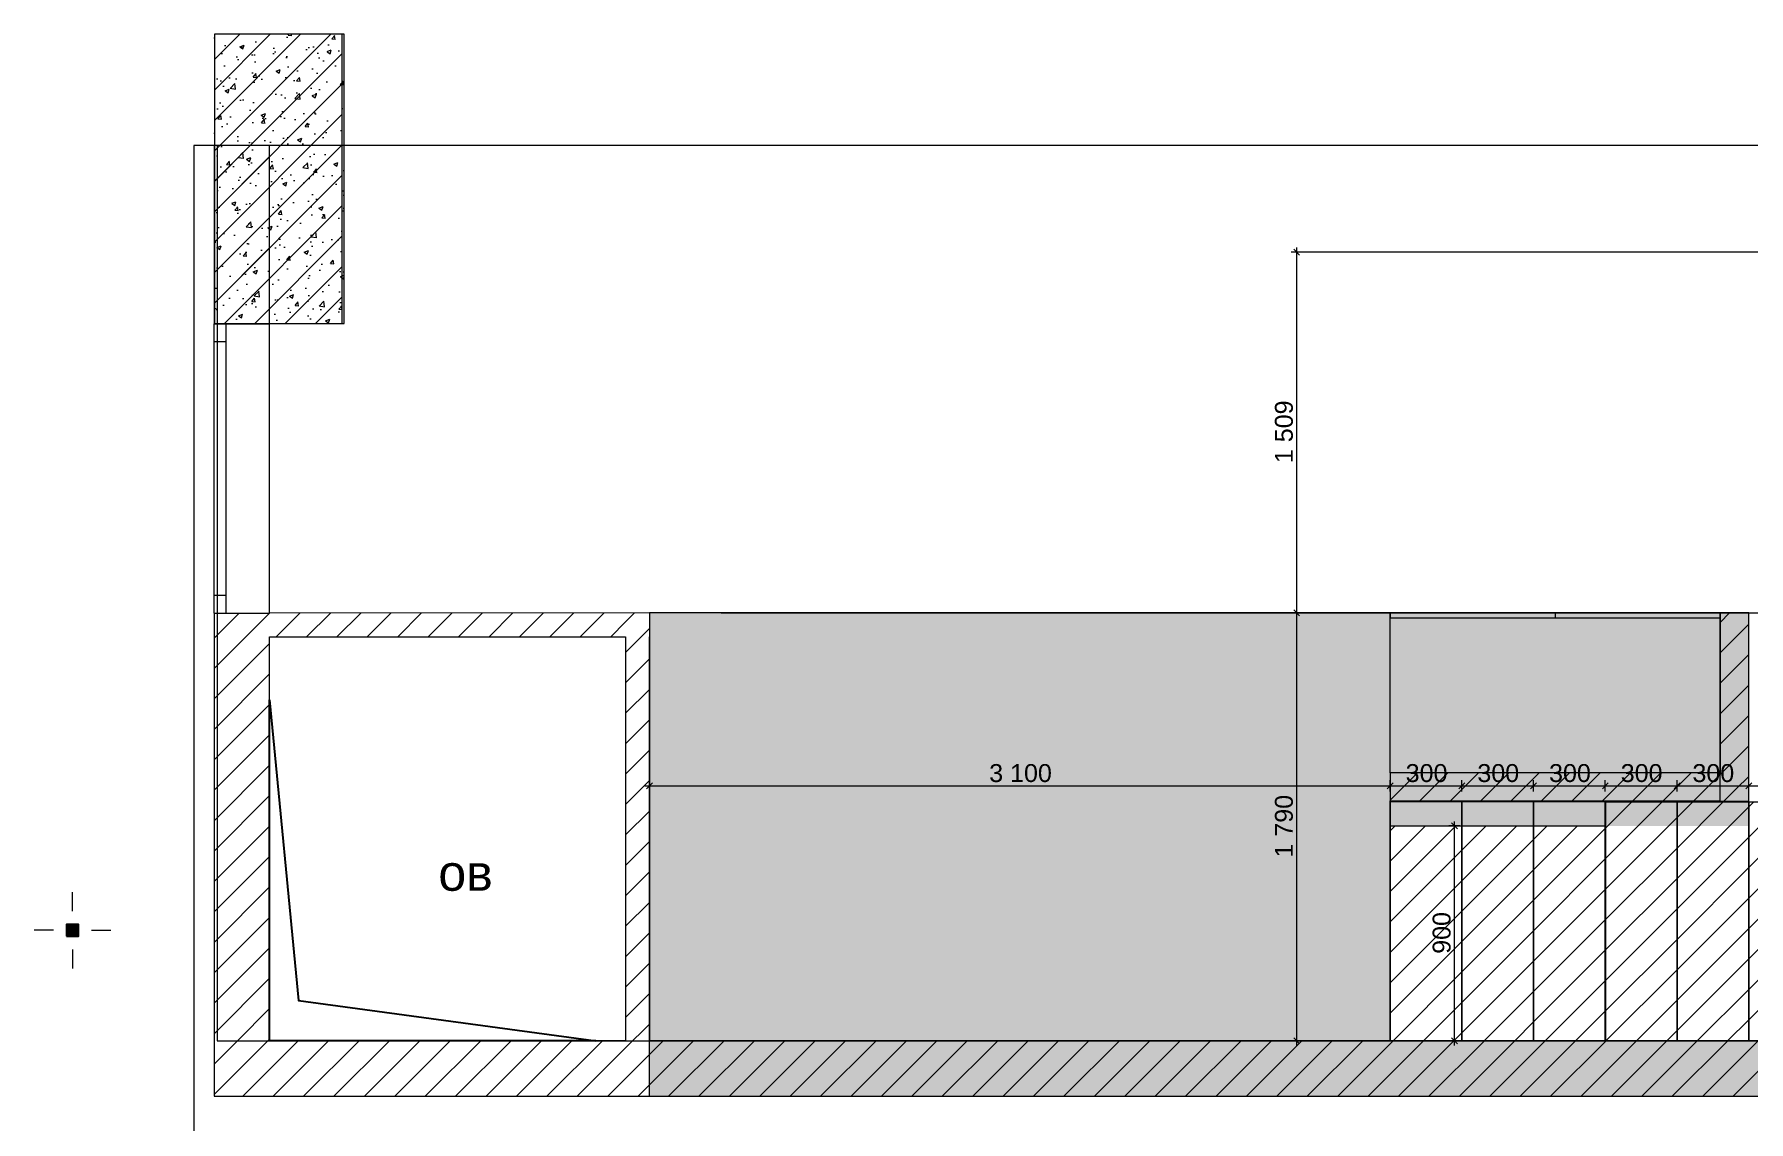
# Model space of a CAD drawing. Header units: millimetres. Extents: x 2336463 to 2579121, y 595385 to 778077.
# Drawn here: x 2502017 to 2509191, y 646361 to 650910 of the extents above; entities that cross this region are included whole.
import ezdxf

# ---------------------------------------------------------------- set-up
doc = ezdxf.new("R2010")
doc.units = ezdxf.units.MM
doc.header["$MEASUREMENT"] = 0
for name, color, linetype in [('+возводимые стены', 7, 'Continuous'), ('1 Планировка', 7, 'Continuous'), ('1 Планировка размеры', 7, 'Continuous'), ('Конструктив - Колонны', 7, 'Continuous'), ('сит план', 7, 'Continuous')]:
    doc.layers.add(name, color=color, linetype=linetype)
for name, color, linetype, lineweight, true_color in [('+возводимые стены_Ном._пера__102', 7, 'Continuous', 5, 0xcccccc), ('+возводимые стены_Ном._пера__169', 7, 'Continuous', 5, 0x68b353), ('1 Планировка размеры_Ном._пера__242', 7, 'Continuous', 13, 0x1b55b5), ('Конструктив - Колонны_Ном._пера__160', 7, 'Continuous', 20, 0xb4a35c), ('Конструктив - Колонны_Ном._пера__28', 7, 'Continuous', 30, 0xa80f02), ('Конструктив - Стены Несущие_Ном._пера__103', 7, 'Continuous', 5, 0xffcc99), ('Конструктив - Стены Несущие_Ном._пера__242', 7, 'Continuous', 13, 0x1b55b5), ('сит план_Ном._пера__87', 7, 'Continuous', 20, 0x6a6a6a)]:
    doc.layers.add(name, color=color, linetype=linetype, lineweight=lineweight, true_color=true_color)
for name, color, linetype, lineweight in [('1 Планировка_Ном._пера__1', 7, 'Continuous', 13), ('Конструктив - Колонны_Ном._пера__20', 1, 'Continuous', 0), ('Конструктив - Стены Несущие_Ном._пера__1', 7, 'Continuous', 13), ('Окна ARCHICAD_Ном._пера__1', 7, 'Continuous', 13), ('сит план_Ном._пера__1', 7, 'Continuous', 13), ('сит план_Ном._пера__21', 7, 'Continuous', 30)]:
    doc.layers.add(name, color=color, linetype=linetype, lineweight=lineweight)
doc.styles.add('СГЕНЕРИР_СТИЛЬ_1', font='arial.ttf')
doc.dimstyles.new('СГЕНЕРИР_СТИЛЬ__1', dxfattribs={"dimtxt": 75, "dimasz": 23.75, "dimexe": 0.18, "dimexo": 300, "dimgap": 0, "dimtad": 1, "dimtih": 1, "dimtoh": 1, "dimdec": 0, "dimzin": 0, "dimdsep": 46, "dimtxsty": 'СГЕНЕРИР_СТИЛЬ_1', "dimblk": 'ARROWHEAD_6', "dimblk1": 'ARROWHEAD_6', "dimblk2": 'ARROWHEAD_6', "dimcen": 0.09, "dimclrd": 256, "dimclre": 256, "dimclrt": 256, "dimazin": 0, "dimtfac": 1, "dimtdec": 4, "dimtmove": 0, "dimatfit": 3, "dimfxl": 0, "dimtolj": 1, "dimtzin": 0, "dimarcsym": 0})
doc.dimstyles.new('СГЕНЕРИР_СТИЛЬ__2', dxfattribs={"dimtxt": 75, "dimasz": 23.75, "dimexe": 0.18, "dimexo": 300, "dimgap": 0, "dimtad": 1, "dimdec": 0, "dimzin": 0, "dimdsep": 46, "dimtxsty": 'СГЕНЕРИР_СТИЛЬ_1', "dimblk": 'ARROWHEAD_6', "dimblk1": 'ARROWHEAD_6', "dimblk2": 'ARROWHEAD_6', "dimcen": 0.09, "dimclrd": 256, "dimclre": 256, "dimclrt": 256, "dimazin": 0, "dimtfac": 1, "dimtdec": 4, "dimtmove": 0, "dimatfit": 3, "dimfxl": 0, "dimtolj": 1, "dimtzin": 0, "dimarcsym": 0})
pattern_1 = [(45, (2086872.015, 585813.69), (-63.639609, 63.639609), [])]
pattern_2 = [(50, (2086872.01, 585813.69), (-182.18467, 15.939086), [19.05, -209.55]), (355, (2086872.01, 585813.69), (-35.24342, 191.056845), [15.24, -167.640584]), (100.451445, (2086887.2, 585812.36), (146.94125, 175.11775), [16.19001, -178.090245]), (46.1842, (2086872.01, 585864.49), (-271.07904, 42.04233), [28.575, -314.325]), (96.63556, (2086894.6, 585860.98), (237.40413, 247.42612), [24.28502, -267.1356]), (351.18415, (2086872.01, 585864.49), (237.40413, 247.42612), [22.85997, -251.45973]), (21, (2086897.41, 585851.79), (-151.61439, 102.2652), [19.05, -209.55]), (326, (2086897.41, 585851.79), (61.80203, 184.18797), [15.24, -167.64]), (71.451445, (2086910.05, 585843.26), (213.41642, 81.92277), [16.19001, -178.08994]), (37.5, (2086872.015, 585813.686), (3.088603, 84.555039), [0, -165.608, 0, -170.18, 0, -168.275]), (7.5, (2086872.015, 585813.69), (66.819663, 100.180575), [0, -97.028, 0, -161.798, 0, -64.135]), (327.5, (2086815.37, 585813.686), (-135.590595, 5.728744), [0, -63.5, 0, -198.12, 0, -262.89]), (317.5, (2086789.97, 585813.69), (148.12918, 25.42649), [0, -82.55, 0, -131.572, 0, -186.69])]

# ---------------------------------------------------------------- blocks, each defined once
blk = doc.blocks.new('Перекрытие_77', base_point=(2502684.7, 640219.4))
at = {"layer": '1 Планировка_Ном._пера__1', "color": 7, "linetype": 'Continuous', "lineweight": 13, "flags": 128}
blk.add_lwpolyline([(2502684.7, 640219.4), (2511552.5, 640219.4), (2511552.5, 650445), (2502684.7, 650445)], close=True, dxfattribs=at)
blk = doc.blocks.new('Перекрытие_78', base_point=(2504591.4, 648489.4))
at = {"layer": '1 Планировка_Ном._пера__1', "color": 7, "linetype": 'Continuous', "lineweight": 13, "flags": 128}
blk.add_lwpolyline([(2504591.4, 648489.4), (2504591.4, 646699), (2507691.4, 646699), (2507691.4, 647703), (2509071.5, 647703), (2509071.5, 648489.4)], close=True, dxfattribs=at)
blk = doc.blocks.new('Перекрытие_84', base_point=(2508891.5, 646699))
at = {"layer": '1 Планировка_Ном._пера__1', "color": 7, "linetype": 'Continuous', "lineweight": 13, "flags": 128}
blk.add_lwpolyline([(2508891.5, 646699), (2509191.5, 646699), (2509191.5, 647099.3), (2509191.5, 647700), (2508891.5, 647700), (2508891.5, 647099.3)], close=True, dxfattribs=at)
blk = doc.blocks.new('Перекрытие_85', base_point=(2508591.5, 646699))
at = {"layer": '1 Планировка_Ном._пера__1', "color": 7, "linetype": 'Continuous', "lineweight": 13, "flags": 128}
blk.add_lwpolyline([(2508591.5, 646699), (2508891.5, 646699), (2508891.5, 647099.3), (2508891.5, 647700), (2508591.5, 647700), (2508591.5, 647099.3)], close=True, dxfattribs=at)
blk = doc.blocks.new('Перекрытие_86', base_point=(2508291.5, 646699))
at = {"layer": '1 Планировка_Ном._пера__1', "color": 7, "linetype": 'Continuous', "lineweight": 13, "flags": 128}
blk.add_lwpolyline([(2508291.5, 646699), (2508591.5, 646699), (2508591.5, 647099.3), (2508591.5, 647700), (2508291.5, 647700), (2508291.5, 647099.3)], close=True, dxfattribs=at)
blk = doc.blocks.new('Перекрытие_87', base_point=(2507991.5, 646699))
at = {"layer": '1 Планировка_Ном._пера__1', "color": 7, "linetype": 'Continuous', "lineweight": 13, "flags": 128}
blk.add_lwpolyline([(2507991.5, 646699), (2508291.5, 646699), (2508291.5, 647099.3), (2508291.5, 647700), (2507991.5, 647700), (2507991.5, 647099.3)], close=True, dxfattribs=at)
blk = doc.blocks.new('Перекрытие_88', base_point=(2507691.5, 646699))
at = {"layer": '1 Планировка_Ном._пера__1', "color": 7, "linetype": 'Continuous', "lineweight": 13, "flags": 128}
blk.add_lwpolyline([(2507691.5, 646699), (2507991.5, 646699), (2507991.5, 647099.3), (2507991.5, 647700), (2507691.5, 647700), (2507691.5, 647099.3)], close=True, dxfattribs=at)
blk = doc.blocks.new('Перекрытие_89', base_point=(2502782.4, 646699))
at = {"layer": '1 Планировка_Ном._пера__1', "color": 7, "linetype": 'Continuous', "lineweight": 13, "flags": 128}
blk.add_lwpolyline([(2502782.4, 646699), (2510192.3, 646699), (2510192.3, 650445), (2502782.4, 650445)], close=True, dxfattribs=at)
blk = doc.blocks.new('Стена_286', base_point=(2502770.9, 650909.6))
at = {"layer": 'сит план_Ном._пера__87', "linetype": 'Continuous', "lineweight": 20, "true_color": 0x6a6a6a}
h = blk.add_hatch(dxfattribs=at)
h.set_pattern_fill('Блоки_Бетонные_Эффективные', color=251, style=0, pattern_type=2)
h.set_pattern_definition(pattern_1)
h.paths.add_polyline_path([(2502770.9, 650909.6), (2502770.9, 649699.9), (2503305.9, 649699.9), (2503305.9, 650909.6)])
at = {"layer": 'сит план_Ном._пера__1', "color": 7, "linetype": 'Continuous', "lineweight": 13, "flags": 128}
for points in [[(2502770.9, 650909.6), (2502770.9, 649699.9)], [(2503305.9, 650909.6), (2502770.9, 650909.6)], [(2503305.9, 649699.9), (2503305.9, 650909.6)], [(2502770.9, 649699.9), (2503305.9, 649699.9)]]:
    blk.add_lwpolyline(points, dxfattribs=at)
blk = doc.blocks.new('Окно 25_5')
at = {"layer": 'Окна ARCHICAD_Ном._пера__1', "color": 7, "linetype": 'Continuous', "lineweight": 13}
for p, q in [((-605, 0), (605, 0)), ((-605, 0), (-530, 0)), ((-605, 0), (-605, -50)), ((-605, 0), (-605, -50)), ((-530, 0), (-530, -50)), ((-530, 0), (530, 0)), ((530, -50), (530, 0)), ((530, 0), (605, 0)), ((605, 0), (605, -50)), ((605, 0), (605, -50)), ((-530, -50), (-605, -50)), ((-605, -50), (-605, -232)), ((530, -50), (-530, -50)), ((605, -50), (530, -50)), ((605, -50), (605, -232)), ((-605, -232), (605, -232))]:
    blk.add_line(p, q, dxfattribs=at)
blk = doc.blocks.new('Стена_287', base_point=(2502769.4, 650445))
at = {"layer": 'сит план_Ном._пера__87', "linetype": 'Continuous', "lineweight": 20, "true_color": 0x6a6a6a}
h = blk.add_hatch(dxfattribs=at)
h.set_pattern_fill('Блоки_Бетонные_Эффективные', color=251, style=0, pattern_type=2)
h.set_pattern_definition(pattern_1)
h.paths.add_polyline_path([(2503001.4, 650445), (2502769.4, 650445), (2502769.4, 649698.8), (2503001.4, 649698.8)])
h = blk.add_hatch(dxfattribs=at)
h.set_pattern_fill('Блоки_Бетонные_Эффективные', color=251, style=0, pattern_type=2)
h.set_pattern_definition(pattern_1)
h.paths.add_polyline_path([(2502769.4, 648488.8), (2502769.4, 646699.6), (2503001.4, 646699.6), (2503001.4, 648488.8)])
h = blk.add_hatch(dxfattribs=at)
h.set_pattern_fill('Блоки_Бетонные_Эффективные', color=251, style=0, pattern_type=2)
h.set_pattern_definition(pattern_1)
h.paths.add_polyline_path([(2503001.4, 646699.6), (2502769.4, 646467.6), (2503001.4, 646467.6)])
h = blk.add_hatch(dxfattribs=at)
h.set_pattern_fill('Блоки_Бетонные_Эффективные', color=251, style=0, pattern_type=2)
h.set_pattern_definition(pattern_1)
h.paths.add_polyline_path([(2503001.4, 646699.6), (2502769.4, 646699.6), (2502769.4, 646467.6)])
at = {"layer": 'сит план_Ном._пера__1', "color": 7, "linetype": 'Continuous', "lineweight": 13}
for p, q in [((2502769.4, 649698.8), (2502819.4, 649698.8)), ((2502819.4, 649698.8), (2503001.4, 649698.8)), ((2502769.4, 648488.8), (2502819.4, 648488.8)), ((2502819.4, 648488.8), (2503001.4, 648488.8))]:
    blk.add_line(p, q, dxfattribs=at)
at = {"layer": 'сит план_Ном._пера__1', "color": 7, "linetype": 'Continuous', "lineweight": 13, "flags": 128}
for points in [[(2502769.4, 650445), (2502769.4, 649698.8)], [(2503001.4, 650445), (2502769.4, 650445)], [(2503001.4, 649698.8), (2503001.4, 650445)], [(2502769.4, 648488.8), (2502769.4, 646467.6)], [(2503001.4, 646699.6), (2503001.4, 648388.8)], [(2502769.4, 646467.6), (2503001.4, 646467.6)]]:
    blk.add_lwpolyline(points, dxfattribs=at)
at = {"layer": 'Окна ARCHICAD_Ном._пера__1', "color": 7, "linetype": 'Continuous', "lineweight": 13, "zscale": 1000, "rotation": 90}
blk.add_blockref('Окно 25_5', (2502769.4, 649093.8), dxfattribs=at)
blk = doc.blocks.new('Стена_288', base_point=(2502769.4, 646467.6))
at = {"layer": 'сит план_Ном._пера__87', "linetype": 'Continuous', "lineweight": 20, "true_color": 0x6a6a6a}
h = blk.add_hatch(dxfattribs=at)
h.set_pattern_fill('Блоки_Бетонные_Эффективные', color=251, style=0, pattern_type=2)
h.set_pattern_definition(pattern_1)
h.paths.add_polyline_path([(2503001.4, 646467.6), (2504491.4, 646467.6), (2504491.4, 646699.6), (2503001.4, 646699.6)])
h = blk.add_hatch(dxfattribs=at)
h.set_pattern_fill('Блоки_Бетонные_Эффективные', color=251, style=0, pattern_type=2)
h.set_pattern_definition(pattern_1)
h.paths.add_polyline_path([(2509586.4, 646699.6), (2504591.4, 646699.6), (2504591.4, 646467.6), (2509586.4, 646467.6)])
at = {"layer": 'сит план_Ном._пера__1', "color": 7, "linetype": 'Continuous', "lineweight": 13, "flags": 128}
for points in [[(2504491.4, 646699.6), (2503001.4, 646699.6)], [(2509586.4, 646699.6), (2504591.4, 646699.6)], [(2503001.4, 646467.6), (2504491.4, 646467.6)], [(2504591.4, 646467.6), (2509586.4, 646467.6)]]:
    blk.add_lwpolyline(points, dxfattribs=at)
blk = doc.blocks.new('Стена_289', base_point=(2502769.4, 648488.7))
at = {"layer": 'сит план_Ном._пера__87', "linetype": 'Continuous', "lineweight": 20, "true_color": 0x6a6a6a}
h = blk.add_hatch(dxfattribs=at)
h.set_pattern_fill('Блоки_Бетонные_Эффективные', color=251, style=0, pattern_type=2)
h.set_pattern_definition(pattern_1)
h.paths.add_polyline_path([(2504491.4, 648489.4), (2503001.4, 648488.8), (2503001.4, 648388.8), (2504491.4, 648389.4)])
h = blk.add_hatch(dxfattribs=at)
h.set_pattern_fill('Блоки_Бетонные_Эффективные', color=251, style=0, pattern_type=2)
h.set_pattern_definition(pattern_1)
h.paths.add_polyline_path([(2504491.4, 648389.4), (2504591.4, 648389.4), (2504591.4, 648489.4)])
h = blk.add_hatch(dxfattribs=at)
h.set_pattern_fill('Блоки_Бетонные_Эффективные', color=251, style=0, pattern_type=2)
h.set_pattern_definition(pattern_1)
h.paths.add_polyline_path([(2504491.4, 648389.4), (2504591.4, 648489.4), (2504491.4, 648489.4)])
at = {"layer": 'сит план_Ном._пера__1', "color": 7, "linetype": 'Continuous', "lineweight": 13, "flags": 128}
for points in [[(2504591.4, 648489.4), (2503001.4, 648488.8)], [(2504591.4, 648489.4), (2504591.4, 648389.4)], [(2503001.4, 648388.8), (2504491.4, 648389.4)]]:
    blk.add_lwpolyline(points, dxfattribs=at)
blk = doc.blocks.new('Стена_290', base_point=(2504591.4, 648489.4))
at = {"layer": 'сит план_Ном._пера__87', "linetype": 'Continuous', "lineweight": 20, "true_color": 0x6a6a6a}
h = blk.add_hatch(dxfattribs=at)
h.set_pattern_fill('Блоки_Бетонные_Эффективные', color=251, style=0, pattern_type=2)
h.set_pattern_definition(pattern_1)
h.paths.add_polyline_path([(2504491.4, 648389.4), (2504491.4, 646467), (2504591.4, 646467), (2504591.4, 648389.4)])
at = {"layer": 'сит план_Ном._пера__1', "color": 7, "linetype": 'Continuous', "lineweight": 13, "flags": 128}
for points in [[(2504491.4, 648389.4), (2504491.4, 646699.6)], [(2504591.4, 646699.6), (2504591.4, 648389.4)], [(2504591.4, 646467), (2504491.4, 646467)]]:
    blk.add_lwpolyline(points, dxfattribs=at)
blk = doc.blocks.new('Стена_295', base_point=(2509191.5, 647700))
at = {"layer": '+возводимые стены_Ном._пера__169', "linetype": 'Continuous', "lineweight": 5, "true_color": 0x68b353}
h = blk.add_hatch(dxfattribs=at)
h.set_pattern_fill('Блоки_Бетонные_Эффективные', color=85, style=0, pattern_type=2)
h.set_pattern_definition(pattern_1)
h.paths.add_polyline_path([(2509191.5, 647820), (2509191.5, 648489.4), (2509071.5, 648489.4), (2509071.5, 647820)])
h = blk.add_hatch(dxfattribs=at)
h.set_pattern_fill('Блоки_Бетонные_Эффективные', color=85, style=0, pattern_type=2)
h.set_pattern_definition(pattern_1)
h.paths.add_polyline_path([(2509071.5, 647820), (2509071.5, 647700), (2509191.5, 647700)])
h = blk.add_hatch(dxfattribs=at)
h.set_pattern_fill('Блоки_Бетонные_Эффективные', color=85, style=0, pattern_type=2)
h.set_pattern_definition(pattern_1)
h.paths.add_polyline_path([(2509071.5, 647820), (2509191.5, 647700), (2509191.5, 647820)])
at = {"layer": '+возводимые стены_Ном._пера__102', "color": 254, "linetype": 'Continuous', "lineweight": 5, "true_color": 0xcccccc, "flags": 128}
for points in [[(2509191.5, 648489.4), (2509071.5, 648489.4)], [(2509071.5, 648489.4), (2509071.5, 647820)], [(2509191.5, 647700), (2509191.5, 648489.4)], [(2509191.5, 647700), (2509071.5, 647700)]]:
    blk.add_lwpolyline(points, dxfattribs=at)
blk = doc.blocks.new('Стена_298', base_point=(2509191.5, 647700))
at = {"layer": '+возводимые стены_Ном._пера__169', "linetype": 'Continuous', "lineweight": 5, "true_color": 0x68b353}
h = blk.add_hatch(dxfattribs=at)
h.set_pattern_fill('Блоки_Бетонные_Эффективные', color=85, style=0, pattern_type=2)
h.set_pattern_definition(pattern_1)
h.paths.add_polyline_path([(2509071.5, 647820), (2507691.5, 647820), (2507691.5, 647700), (2509071.5, 647700)])
at = {"layer": '+возводимые стены_Ном._пера__102', "color": 254, "linetype": 'Continuous', "lineweight": 5, "true_color": 0xcccccc, "flags": 128}
for points in [[(2509071.5, 647820), (2507691.5, 647820)], [(2507691.5, 647820), (2507691.5, 647700)], [(2507691.5, 647700), (2509071.5, 647700)]]:
    blk.add_lwpolyline(points, dxfattribs=at)
blk = doc.blocks.new('Колонна_1', base_point=(2502177.2, 647161.7))
at = {"layer": 'Конструктив - Колонны_Ном._пера__160', "linetype": 'Continuous', "lineweight": 0, "true_color": 0x5a512e}
blk.add_hatch(color=59, dxfattribs=at).paths.add_polyline_path([(2502152.2, 647136.7), (2502202.2, 647136.7), (2502202.2, 647186.7), (2502152.2, 647186.7)])
at = {"layer": 'Конструктив - Колонны_Ном._пера__20', "color": 1, "linetype": 'Continuous', "lineweight": 0}
for p, q in [((2502177.2, 647241.7), (2502177.2, 647321.7)), ((2502097.2, 647161.7), (2502017.2, 647161.7)), ((2502257.2, 647161.7), (2502337.2, 647161.7)), ((2502177.2, 647081.7), (2502177.2, 647001.7))]:
    blk.add_line(p, q, dxfattribs=at)
blk.add_point((2502177.2, 647161.7), dxfattribs=at)
at = {"layer": 'Конструктив - Колонны_Ном._пера__28', "color": 14, "linetype": 'Continuous', "lineweight": 30, "true_color": 0xa80f02, "flags": 128}
blk.add_lwpolyline([(2502152.2, 647136.7), (2502202.2, 647136.7), (2502202.2, 647186.7), (2502152.2, 647186.7)], close=True, dxfattribs=at)
blk = doc.blocks.new('Буфет 25')
at = {"layer": '1 Планировка_Ном._пера__1', "color": 7, "linetype": 'Continuous', "lineweight": 13}
for p, q in [((0, 20), (1380, 20)), ((0, 0), (0, 20)), ((690, 0), (690, 20))]:
    blk.add_line(p, q, dxfattribs=at)
at = {"layer": '1 Планировка_Ном._пера__1', "color": 7, "linetype": 'Continuous', "lineweight": 13, "flags": 128}
blk.add_lwpolyline([(0, 0), (1380, 0), (1380, 669.4), (0, 669.4)], close=True, dxfattribs=at)
blk = doc.blocks.new('*D2916', base_point=(2086872, 585813.7))
at = {"layer": '1 Планировка размеры_Ном._пера__242', "color": 152, "linetype": 'Continuous', "lineweight": 13, "true_color": 0x1b55b5}
for p, q in [((2510266.1, 649998.9), (2511006.2, 649998.9)), ((2510995.2, 649986.4), (2510970.2, 650011.4)), ((2510982.7, 650017.6), (2510982.7, 649998.9)), ((2510982.7, 649998.9), (2510982.7, 648489.3)), ((2504891.4, 648489.4), (2511006.1, 648489.3)), ((2510995.2, 648476.8), (2510970.2, 648501.8)), ((2510982.7, 648489.3), (2510982.7, 646698.9))]:
    blk.add_line(p, q, dxfattribs=at)
at = {"layer": '1 Планировка размеры_Ном._пера__242', "color": 152, "lineweight": 13, "true_color": 0x1b55b5, "insert": (2510967.7, 649115.9), "char_height": 75, "attachment_point": 7, "rotation": 89.99917, "style": 'СГЕНЕРИР_СТИЛЬ_1'}
blk.add_mtext('\\A1;{\\pql;\\fArial|b0|i0|c204|p38;1\xa0510}', dxfattribs=at)
blk = doc.blocks.new('ARROWHEAD_6')
at = {"color": 0, "linetype": 'Continuous', "lineweight": 0}
for p, q in [((0, 0), (-1, 0)), ((-0.5, -0.5), (0.5, 0.5))]:
    blk.add_line(p, q, dxfattribs=at)
blk = doc.blocks.new('*D2917', base_point=(2086872, 585813.7))
at = {"layer": '1 Планировка размеры_Ном._пера__242', "color": 152, "linetype": 'Continuous', "lineweight": 13, "true_color": 0x1b55b5}
for p, q in [((2510995.2, 648476.8), (2510970.2, 648501.8)), ((2510982.7, 648489.3), (2510982.7, 646698.9)), ((2504891.4, 646699), (2511006.1, 646698.9)), ((2510970.2, 646711.4), (2510995.2, 646686.4)), ((2510982.7, 646698.9), (2510982.7, 646680.1))]:
    blk.add_line(p, q, dxfattribs=at)
at = {"layer": '1 Планировка размеры_Ном._пера__242', "color": 152, "lineweight": 13, "true_color": 0x1b55b5, "insert": (2510967.7, 647465.9), "char_height": 75, "attachment_point": 7, "rotation": 89.99917, "style": 'СГЕНЕРИР_СТИЛЬ_1'}
blk.add_mtext('\\A1;{\\pql;\\fArial|b0|i0|c204|p38;1\xa0790}', dxfattribs=at)
blk = doc.blocks.new('*D2921', base_point=(2086872, 585813.7))
at = {"layer": '1 Планировка размеры_Ном._пера__242', "color": 152, "linetype": 'Continuous', "lineweight": 13, "true_color": 0x1b55b5}
for p, q in [((2507959.8, 647598.6), (2507959.8, 647617.3)), ((2507983.2, 647598.6), (2507936.3, 647598.6)), ((2507972.3, 647586.1), (2507947.3, 647611.1)), ((2507959.8, 646699), (2507959.8, 647598.6)), ((2507983.2, 646699), (2507936.3, 646699)), ((2507947.3, 646711.5), (2507972.3, 646686.5)), ((2507959.8, 646680.2), (2507959.8, 646699))]:
    blk.add_line(p, q, dxfattribs=at)
at = {"layer": '1 Планировка размеры_Ном._пера__242', "color": 152, "lineweight": 13, "true_color": 0x1b55b5, "insert": (2507944.8, 647063.4), "char_height": 75, "attachment_point": 7, "rotation": 90, "style": 'СГЕНЕРИР_СТИЛЬ_1'}
blk.add_mtext('\\A1;{\\pql;\\fArial|b0|i0|c204|p38;900}', dxfattribs=at)
blk = doc.blocks.new('*D2922', base_point=(2086872, 585813.7))
at = {"layer": '1 Планировка размеры_Ном._пера__242', "color": 152, "linetype": 'Continuous', "lineweight": 13, "true_color": 0x1b55b5}
for p, q in [((2504572.6, 647765.9), (2504591.4, 647765.9)), ((2504603.9, 647778.4), (2504578.9, 647753.4)), ((2504591.4, 646999), (2504591.4, 647789.4)), ((2504591.4, 647765.9), (2507691.4, 647765.9)), ((2507703.9, 647778.4), (2507678.9, 647753.4)), ((2507691.4, 647742.5), (2507691.4, 647789.4))]:
    blk.add_line(p, q, dxfattribs=at)
at = {"layer": '1 Планировка размеры_Ном._пера__242', "color": 152, "lineweight": 13, "true_color": 0x1b55b5, "insert": (2506013.2, 647780.9), "char_height": 75, "attachment_point": 7, "style": 'СГЕНЕРИР_СТИЛЬ_1'}
blk.add_mtext('\\A1;{\\pql;\\fArial|b0|i0|c204|p38;3\xa0100}', dxfattribs=at)
blk = doc.blocks.new('*D2923', base_point=(2086872, 585813.7))
at = {"layer": '1 Планировка размеры_Ном._пера__242', "color": 152, "linetype": 'Continuous', "lineweight": 13, "true_color": 0x1b55b5}
for p, q in [((2507703.9, 647778.4), (2507678.9, 647753.4)), ((2507691.4, 647742.5), (2507691.4, 647789.4)), ((2507691.4, 647765.9), (2507991.4, 647765.9)), ((2508003.9, 647778.4), (2507978.9, 647753.4)), ((2507991.4, 647742.5), (2507991.4, 647789.4))]:
    blk.add_line(p, q, dxfattribs=at)
at = {"layer": '1 Планировка размеры_Ном._пера__242', "color": 152, "lineweight": 13, "true_color": 0x1b55b5, "insert": (2507756, 647780.9), "char_height": 75, "attachment_point": 7, "style": 'СГЕНЕРИР_СТИЛЬ_1'}
blk.add_mtext('\\A1;{\\pql;\\fArial|b0|i0|c204|p38;300}', dxfattribs=at)
blk = doc.blocks.new('*D2924', base_point=(2086872, 585813.7))
at = {"layer": '1 Планировка размеры_Ном._пера__242', "color": 152, "linetype": 'Continuous', "lineweight": 13, "true_color": 0x1b55b5}
for p, q in [((2508003.9, 647778.4), (2507978.9, 647753.4)), ((2507991.4, 647742.5), (2507991.4, 647789.4)), ((2507991.4, 647765.9), (2508291.4, 647765.9)), ((2508303.9, 647778.4), (2508278.9, 647753.4)), ((2508291.4, 647742.5), (2508291.4, 647789.4))]:
    blk.add_line(p, q, dxfattribs=at)
at = {"layer": '1 Планировка размеры_Ном._пера__242', "color": 152, "lineweight": 13, "true_color": 0x1b55b5, "insert": (2508056, 647780.9), "char_height": 75, "attachment_point": 7, "style": 'СГЕНЕРИР_СТИЛЬ_1'}
blk.add_mtext('\\A1;{\\pql;\\fArial|b0|i0|c204|p38;300}', dxfattribs=at)
blk = doc.blocks.new('*D2925', base_point=(2086872, 585813.7))
at = {"layer": '1 Планировка размеры_Ном._пера__242', "color": 152, "linetype": 'Continuous', "lineweight": 13, "true_color": 0x1b55b5}
for p, q in [((2508303.9, 647778.4), (2508278.9, 647753.4)), ((2508291.4, 647742.5), (2508291.4, 647789.4)), ((2508291.4, 647765.9), (2508591.4, 647765.9)), ((2508603.9, 647778.4), (2508578.9, 647753.4)), ((2508591.4, 647742.5), (2508591.4, 647789.4))]:
    blk.add_line(p, q, dxfattribs=at)
at = {"layer": '1 Планировка размеры_Ном._пера__242', "color": 152, "lineweight": 13, "true_color": 0x1b55b5, "insert": (2508356, 647780.9), "char_height": 75, "attachment_point": 7, "style": 'СГЕНЕРИР_СТИЛЬ_1'}
blk.add_mtext('\\A1;{\\pql;\\fArial|b0|i0|c204|p38;300}', dxfattribs=at)
blk = doc.blocks.new('*D2926', base_point=(2086872, 585813.7))
at = {"layer": '1 Планировка размеры_Ном._пера__242', "color": 152, "linetype": 'Continuous', "lineweight": 13, "true_color": 0x1b55b5}
for p, q in [((2508603.9, 647778.4), (2508578.9, 647753.4)), ((2508591.4, 647742.5), (2508591.4, 647789.4)), ((2508591.4, 647765.9), (2508891.4, 647765.9)), ((2508903.9, 647778.4), (2508878.9, 647753.4)), ((2508891.4, 647742.5), (2508891.4, 647789.4))]:
    blk.add_line(p, q, dxfattribs=at)
at = {"layer": '1 Планировка размеры_Ном._пера__242', "color": 152, "lineweight": 13, "true_color": 0x1b55b5, "insert": (2508656, 647780.9), "char_height": 75, "attachment_point": 7, "style": 'СГЕНЕРИР_СТИЛЬ_1'}
blk.add_mtext('\\A1;{\\pql;\\fArial|b0|i0|c204|p38;300}', dxfattribs=at)
blk = doc.blocks.new('*D2927', base_point=(2086872, 585813.7))
at = {"layer": '1 Планировка размеры_Ном._пера__242', "color": 152, "linetype": 'Continuous', "lineweight": 13, "true_color": 0x1b55b5}
for p, q in [((2508903.9, 647778.4), (2508878.9, 647753.4)), ((2508891.4, 647742.5), (2508891.4, 647789.4)), ((2508891.4, 647765.9), (2509191.4, 647765.9)), ((2509203.9, 647778.4), (2509178.9, 647753.4)), ((2509191.4, 647742.5), (2509191.4, 647789.4))]:
    blk.add_line(p, q, dxfattribs=at)
at = {"layer": '1 Планировка размеры_Ном._пера__242', "color": 152, "lineweight": 13, "true_color": 0x1b55b5, "insert": (2508956, 647780.9), "char_height": 75, "attachment_point": 7, "style": 'СГЕНЕРИР_СТИЛЬ_1'}
blk.add_mtext('\\A1;{\\pql;\\fArial|b0|i0|c204|p38;300}', dxfattribs=at)
blk = doc.blocks.new('*D2928', base_point=(2086872, 585813.7))
at = {"layer": '1 Планировка размеры_Ном._пера__242', "color": 152, "linetype": 'Continuous', "lineweight": 13, "true_color": 0x1b55b5}
for p, q in [((2509203.9, 647778.4), (2509178.9, 647753.4)), ((2509191.4, 647742.5), (2509191.4, 647789.4)), ((2509191.4, 647765.9), (2510191.5, 647765.9)), ((2510179, 647753.4), (2510204, 647778.4)), ((2510191.5, 647742.5), (2510191.5, 647789.4)), ((2510191.5, 647765.9), (2510210.2, 647765.9))]:
    blk.add_line(p, q, dxfattribs=at)
at = {"layer": '1 Планировка размеры_Ном._пера__242', "color": 152, "lineweight": 13, "true_color": 0x1b55b5, "insert": (2509563.2, 647780.9), "char_height": 75, "attachment_point": 7, "style": 'СГЕНЕРИР_СТИЛЬ_1'}
blk.add_mtext('\\A1;{\\pql;\\fArial|b0|i0|c204|p38;1\xa0000}', dxfattribs=at)
blk = doc.blocks.new('*D2937', base_point=(2086872, 585813.7))
at = {"layer": '1 Планировка размеры_Ном._пера__242', "color": 152, "linetype": 'Continuous', "lineweight": 13, "true_color": 0x1b55b5}
for p, q in [((2507323.2, 648489.4), (2504891.4, 648489.4)), ((2507287.3, 648501.9), (2507312.3, 648476.9)), ((2507299.8, 646699), (2507299.8, 648489.4)), ((2507323.2, 646699), (2504891.4, 646699)), ((2507287.3, 646711.5), (2507312.3, 646686.5)), ((2507299.8, 646680.2), (2507299.8, 646699))]:
    blk.add_line(p, q, dxfattribs=at)
at = {"layer": '1 Планировка размеры_Ном._пера__242', "color": 152, "lineweight": 13, "true_color": 0x1b55b5, "insert": (2507284.8, 647466), "char_height": 75, "attachment_point": 7, "rotation": 90, "style": 'СГЕНЕРИР_СТИЛЬ_1'}
blk.add_mtext('\\A1;{\\pql;\\fArial|b0|i0|c204|p38;1\xa0790}', dxfattribs=at)
blk = doc.blocks.new('*D2938', base_point=(2086872, 585813.7))
at = {"layer": '1 Планировка размеры_Ном._пера__242', "color": 152, "linetype": 'Continuous', "lineweight": 13, "true_color": 0x1b55b5}
for p, q in [((2509666.1, 649998.9), (2507276.4, 649998.9)), ((2507312.3, 649986.4), (2507287.3, 650011.4)), ((2507299.8, 649998.9), (2507299.8, 650017.6)), ((2507299.8, 648489.4), (2507299.8, 649998.9)), ((2507323.2, 648489.4), (2504891.4, 648489.4)), ((2507287.3, 648501.9), (2507312.3, 648476.9))]:
    blk.add_line(p, q, dxfattribs=at)
at = {"layer": '1 Планировка размеры_Ном._пера__242', "color": 152, "lineweight": 13, "true_color": 0x1b55b5, "insert": (2507284.8, 649115.9), "char_height": 75, "attachment_point": 7, "rotation": 90, "style": 'СГЕНЕРИР_СТИЛЬ_1'}
blk.add_mtext('\\A1;{\\pql;\\fArial|b0|i0|c204|p38;1\xa0509}', dxfattribs=at)

msp = doc.modelspace()

# ---------------------------------------------------------------- hatches: boundary and pattern name
at = {"layer": 'Конструктив - Стены Несущие_Ном._пера__103', "linetype": 'Continuous', "lineweight": 0, "true_color": 0x3f3326}
msp.add_hatch(color=29, dxfattribs=at).paths.add_polyline_path([(2504591.4, 646699), (2504591.4, 648489.4), (2509188.4, 648489.4), (2509188.4, 647598.6), (2507691.4, 647598.6), (2507691.4, 646699)])
at = {"layer": 'Конструктив - Стены Несущие_Ном._пера__242', "linetype": 'Continuous', "lineweight": 13, "true_color": 0x1b55b5}
h = msp.add_hatch(dxfattribs=at)
h.set_pattern_fill('Блоки_Бетонные_Эффективные', color=152, style=0, pattern_type=2)
h.set_pattern_definition(pattern_1)
h.paths.add_polyline_path([(2508891.4, 647698.6), (2508891.4, 646699), (2508591.4, 646699), (2508591.4, 647698.6)])
h = msp.add_hatch(dxfattribs=at)
h.set_pattern_fill('Блоки_Бетонные_Эффективные', color=152, style=0, pattern_type=2)
h.set_pattern_definition(pattern_1)
h.paths.add_polyline_path([(2509191.4, 647698.6), (2509191.4, 646699), (2508891.4, 646699), (2508891.4, 647698.6)])
h = msp.add_hatch(dxfattribs=at)
h.set_pattern_fill('Блоки_Бетонные_Эффективные', color=152, style=0, pattern_type=2)
h.set_pattern_definition(pattern_1)
h.paths.add_polyline_path([(2509191.4, 647699.6), (2510191.5, 647699.6), (2510191.5, 647097.8), (2509586.4, 647097.8), (2509586.4, 646699), (2509192.9, 646699), (2509192.9, 647097.8), (2509191.4, 647097.8)])
h = msp.add_hatch(dxfattribs=at)
h.set_pattern_fill('Блоки_Бетонные_Эффективные', color=152, style=0, pattern_type=2)
h.set_pattern_definition(pattern_1)
h.paths.add_polyline_path([(2507991.4, 647598.6), (2507991.4, 646699), (2507691.4, 646699), (2507691.4, 647598.6)])
h = msp.add_hatch(dxfattribs=at)
h.set_pattern_fill('Блоки_Бетонные_Эффективные', color=152, style=0, pattern_type=2)
h.set_pattern_definition(pattern_1)
h.paths.add_polyline_path([(2508291.4, 647598.6), (2508291.4, 646699), (2507991.4, 646699), (2507991.4, 647598.6)])
h = msp.add_hatch(dxfattribs=at)
h.set_pattern_fill('Блоки_Бетонные_Эффективные', color=152, style=0, pattern_type=2)
h.set_pattern_definition(pattern_1)
h.paths.add_polyline_path([(2508591.4, 647598.6), (2508591.4, 646699), (2508291.4, 646699), (2508291.4, 647598.6)])
at = {"layer": 'сит план_Ном._пера__1', "linetype": 'Continuous', "lineweight": 13}
h = msp.add_hatch(dxfattribs=at)
h.set_pattern_fill('AR_CONC', style=0, pattern_type=2)
h.set_pattern_definition(pattern_2)
h.paths.add_polyline_path([(2503313.5, 650909.6), (2502770.9, 650909.6), (2502770.9, 649699.9), (2503313.5, 649699.9)])
h = msp.add_hatch(dxfattribs=at)
h.set_pattern_fill('AR_CONC', style=0, pattern_type=2)
h.set_pattern_definition(pattern_2)
h.paths.add_polyline_path([(2504591.4, 646699), (2510193.3, 646699), (2510193.3, 646467), (2504591.4, 646467)])

# ---------------------------------------------------------------- linework, layer by layer
at = {"layer": 'Конструктив - Стены Несущие_Ном._пера__1', "color": 7, "linetype": 'Continuous', "lineweight": 13, "flags": 128}
for points in [[(2508891.4, 647698.6), (2508891.4, 646699), (2508591.4, 646699), (2508591.4, 647698.6)], [(2509191.4, 647698.6), (2509191.4, 646699), (2508891.4, 646699), (2508891.4, 647698.6)], [(2509191.4, 647699.6), (2510191.5, 647699.6), (2510191.5, 647097.8), (2509586.4, 647097.8), (2509586.4, 646699), (2509192.9, 646699), (2509192.9, 647097.8), (2509191.4, 647097.8)], [(2507991.4, 647598.6), (2507991.4, 646699), (2507691.4, 646699), (2507691.4, 647598.6)], [(2508291.4, 647598.6), (2508291.4, 646699), (2507991.4, 646699), (2507991.4, 647598.6)], [(2508591.4, 647598.6), (2508591.4, 646699), (2508291.4, 646699), (2508291.4, 647598.6)]]:
    msp.add_lwpolyline(points, close=True, dxfattribs=at)
at = {"layer": 'сит план_Ном._пера__1', "color": 7, "linetype": 'Continuous', "lineweight": 13, "flags": 128}
for points in [[(2503313.5, 650909.6), (2502770.9, 650909.6), (2502770.9, 649699.9), (2503313.5, 649699.9)], [(2504591.4, 646699), (2510193.3, 646699), (2510193.3, 646467), (2504591.4, 646467)]]:
    msp.add_lwpolyline(points, close=True, dxfattribs=at)
at = {"layer": 'сит план_Ном._пера__21', "color": 7, "linetype": 'Continuous', "lineweight": 30, "flags": 128}
msp.add_lwpolyline([(2503001.4, 648125.7), (2503123.4, 646867.9), (2504366.4, 646699.6), (2503001.4, 646699.6)], close=True, dxfattribs=at)

# ---------------------------------------------------------------- block references
at = {"layer": '+возводимые стены', "color": 254, "lineweight": 5, "true_color": 0xcccccc}
for name in ['Стена_295', 'Стена_298']:
    msp.add_blockref(name, (2509191.5, 647700), dxfattribs=at)
at = {"layer": '1 Планировка', "color": 7, "linetype": 'Continuous', "lineweight": 13}
for name, p in [('Перекрытие_77', (2502684.7, 640219.4)), ('Перекрытие_89', (2502782.4, 646699)), ('Перекрытие_78', (2504591.4, 648489.4)), ('Перекрытие_88', (2507691.5, 646699)), ('Перекрытие_87', (2507991.5, 646699)), ('Перекрытие_86', (2508291.5, 646699)), ('Перекрытие_85', (2508591.5, 646699)), ('Перекрытие_84', (2508891.5, 646699))]:
    msp.add_blockref(name, p, dxfattribs=at)
at = {"layer": '1 Планировка_Ном._пера__1', "color": 7, "linetype": 'Continuous', "lineweight": 13, "xscale": -1, "zscale": 1000, "rotation": 180}
msp.add_blockref('Буфет 25', (2507691.5, 648489.4), dxfattribs=at)
at = {"layer": 'Конструктив - Колонны', "color": 14, "lineweight": 30, "true_color": 0xa80f02}
msp.add_blockref('Колонна_1', (2502177.2, 647161.7), dxfattribs=at)
at = {"layer": 'сит план', "color": 7, "lineweight": 13}
for name, p in [('Стена_286', (2502770.9, 650909.6)), ('Стена_287', (2502769.4, 650445)), ('Стена_289', (2502769.4, 648488.7)), ('Стена_290', (2504591.4, 648489.4)), ('Стена_288', (2502769.4, 646467.6))]:
    msp.add_blockref(name, p, dxfattribs=at)

# ---------------------------------------------------------------- texts
at = {"layer": 'сит план_Ном._пера__1', "color": 7, "linetype": 'Continuous', "lineweight": 13, "insert": (2503708, 647477.1), "char_height": 150, "attachment_point": 1, "style": 'СГЕНЕРИР_СТИЛЬ_1'}
msp.add_mtext('\\A1;{\\pql;\\fArial|b0|i0|c204|p38;ов}', dxfattribs=at)

# ---------------------------------------------------------------- dimensions: what is measured, and where the dimension line sits
at = {"layer": '1 Планировка размеры', "color": 152, "linetype": 'Continuous', "lineweight": 13, "true_color": 0x1b55b5}
for base, p1, p2, angle, picture, middle, turn in [((2510982.7, 648489.3), (2509966.1, 649998.9), (2504591.4, 648489.4), 269.99917, '*D2916', (2510930.2, 649244.7), 89.99917), ((2507299.8047, 649998.8996), (2504591.3937, 648489.4216), (2509966.0505, 649998.8996), 90, '*D2938', (2507247.3047, 649244.7557), 90), ((2507299.8, 648489.4), (2504591.4, 646699), (2504591.4, 648489.4), 90, '*D2937', (2507247.3, 647594.8), 90), ((2510982.7, 646698.9), (2504591.4, 648489.4), (2504591.4, 646699), 269.99917, '*D2917', (2510930.2, 647594.7), 89.99917), ((2507959.8, 647598.6), (2507691.4, 646699), (2507691.4, 647598.6), 90, '*D2921', (2507907.3, 647149.2), 90)]:
    dim = msp.add_linear_dim(base=base, p1=p1, p2=p2, angle=angle, dimstyle='СГЕНЕРИР_СТИЛЬ__2', dxfattribs=at)
    dim.commit()
    dim.dimension.update_dxf_attribs({"geometry": picture, "text_midpoint": middle, "dimtype": 160, "text_rotation": turn})
for base, p1, p2, picture, middle in [((2507691.4, 647765.9), (2504591.4, 646699), (2507691.4, 647598.6), '*D2922', (2506142, 647818.4)), ((2510191.5, 647765.9), (2509191.4, 647699.6), (2510191.5, 647699.6), '*D2928', (2509692, 647818.4)), ((2507991.4, 647765.9), (2507691.4, 647598.6), (2507991.4, 647598.6), '*D2923', (2507841.8, 647818.4)), ((2508291.4, 647765.9), (2507991.4, 647598.6), (2508291.4, 647598.6), '*D2924', (2508141.8, 647818.4)), ((2508591.4, 647765.9), (2508291.4, 647598.6), (2508591.4, 647698.6), '*D2925', (2508441.8, 647818.4)), ((2508891.4, 647765.9), (2508591.4, 647698.6), (2508891.4, 647698.6), '*D2926', (2508741.8, 647818.4)), ((2509191.4, 647765.9), (2508891.4, 647698.6), (2509191.4, 647699.6), '*D2927', (2509041.8, 647818.4))]:
    dim = msp.add_linear_dim(base=base, p1=p1, p2=p2, dimstyle='СГЕНЕРИР_СТИЛЬ__1', dxfattribs=at)
    dim.commit()
    dim.dimension.update_dxf_attribs({"geometry": picture, "text_midpoint": middle, "dimtype": 160})

doc.saveas('drawing.dxf')
